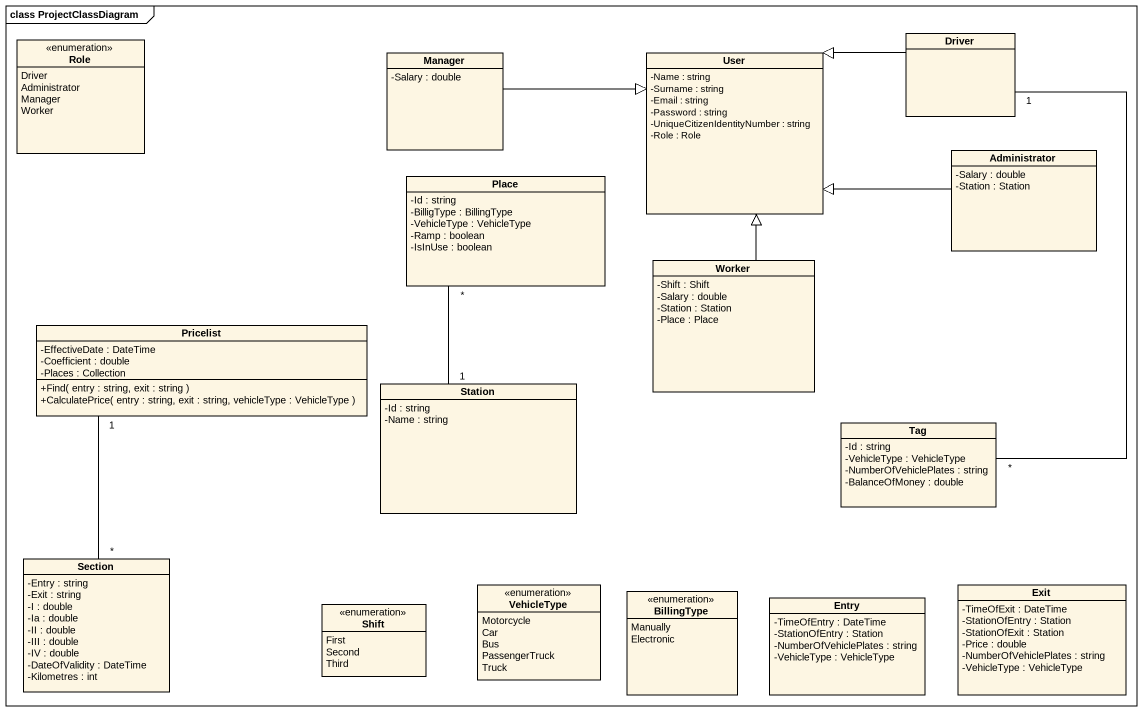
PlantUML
@startuml
mainframe class ProjectClassDiagram
hide circle
hide empty members
skinparam classAttributeIconSize 0
enum Role {
  Driver
  Administrator
  Manager
  Worker
}
class Manager {
  -Salary : double
}
class User {
  -Name : string
  -Surname : string
  -Email : string
  -Password : string
  -UniqueCitizenIdentityNumber : string
  -Role : Role
}
class Driver
class Administrator {
  -Salary : double
  -Station : Station
}
class Place {
  -Id : string
  -BilligType : BillingType
  -VehicleType : VehicleType
  -Ramp : boolean
  -IsInUse : boolean
}
class Worker {
  -Shift : Shift
  -Salary : double
  -Station : Station
  -Place : Place
}
class Pricelist {
  -EffectiveDate : DateTime
  -Coefficient : double
  -Places : Collection
  +Find( entry : string, exit : string )
  +CalculatePrice( entry : string, exit : string, vehicleType : VehicleType )
}
class Station {
  -Id : string
  -Name : string
}
class Tag {
  -Id : string
  -VehicleType : VehicleType
  -NumberOfVehiclePlates : string
  -BalanceOfMoney : double
}
class Section {
  -Entry : string
  -Exit : string
  -I : double
  -Ia : double
  -II : double
  -III : double
  -IV : double
  -DateOfValidity : DateTime
  -Kilometres : int
}
enum Shift {
  First
  Second
  Third
}
enum VehicleType {
  Motorcycle
  Car
  Bus
  PassengerTruck
  Truck
}
enum BillingType {
  Manually
  Electronic
}
class Entry {
  -TimeOfEntry : DateTime
  -StationOfEntry : Station
  -NumberOfVehiclePlates : string
  -VehicleType : VehicleType
}
class Exit {
  -TimeOfExit : DateTime
  -StationOfEntry : Station
  -StationOfExit : Station
  -Price : double
  -NumberOfVehiclePlates : string
  -VehicleType : VehicleType
}
Manager -right-|> User
Driver -left-|> User
Driver "1" -- "*" Tag
Administrator -left-|> User
Worker -up-|> User
Pricelist "1" -- "*" Section
Station "1" -up- "*" Place
@enduml
